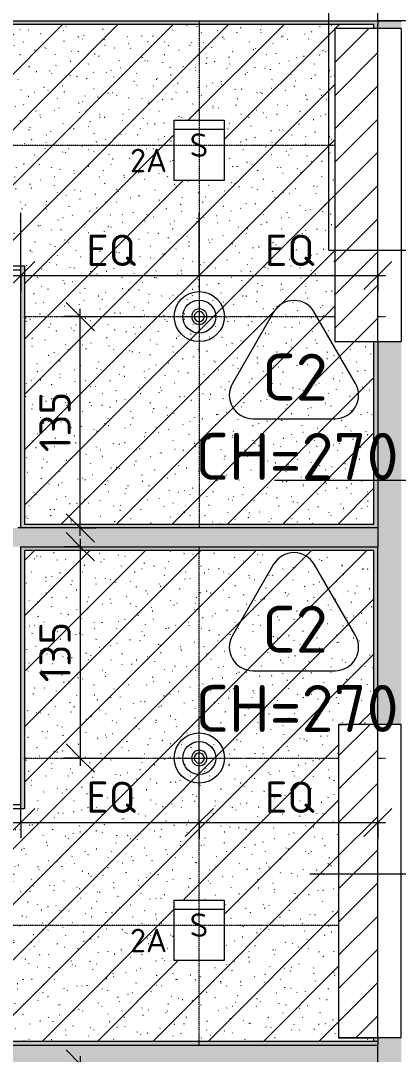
# Model space of a CAD drawing. Header units: centimetres. Extents: x -391356 to -382095, y -768 to 204275.
# Drawn here: x -384490 to -384249, y 201058 to 201718 of the extents above; entities that cross this region are included whole.
import ezdxf

# ---------------------------------------------------------------- set-up
doc = ezdxf.new("R2010")
doc.units = ezdxf.units.CM
doc.linetypes.add('隱藏 1_16_', pattern=[0.238125, 0.15875, -0.079375])
for name, color, linetype, lineweight in [('一般標註', 7, 'Continuous', 5), ('一般模型', 7, 'Continuous', 5), ('共用邊緣', 7, 'Continuous', 5), ('天花板', 7, 'Continuous', 5), ('天花板標籤', 7, 'Continuous', 5), ('尺寸', 7, 'Continuous', 5), ('尺寸-100', 7, 'Continuous', 5), ('房間標籤', 7, 'Continuous', 5), ('燈具', 7, 'Continuous', 5), ('牆', 7, 'Continuous', 5), ('窗', 7, 'Continuous', 5), ('線', 7, 'Continuous', 5), ('線-1', 7, '隱藏 1_16_', 5), ('表面樣式', 7, 'Continuous', 5)]:
    doc.layers.add(name, color=color, linetype=linetype, lineweight=lineweight)
for name, color, linetype, lineweight, true_color in [('塗層 2 _5_-1', 7, 'Continuous', 5, 0xaaaaaa), ('牆-1', 7, 'Continuous', 5, 0xe4e4e4), ('結構 _1_-1', 7, 'Continuous', 9, 0xaaaaaa), ('詳圖項目-3', 11, 'Continuous', 15, 0xffaaaa)]:
    doc.layers.add(name, color=color, linetype=linetype, lineweight=lineweight, true_color=true_color)
doc.styles.add('ISOCPEUR', font='isocpeur.ttf', dxfattribs={"height": 15})
doc.styles.add('ISOCPEUR_2', font='isocpeur.ttf', dxfattribs={"height": 30})
doc.styles.add('ISOCPEUR_4', font='isocpeur.ttf', dxfattribs={"height": 20})
doc.dimstyles.new('一般標註_小__1', dxfattribs={"dimscale": 30.48, "dimtxt": 19.919624, "dimasz": 0.590551, "dimexe": 0.328084, "dimexo": 0.0625, "dimgap": 0, "dimtad": 1, "dimdec": 1, "dimrnd": 0.1, "dimdsep": 46, "dimtxsty": 'ISOCPEUR_4', "dimblk1": 'OBLIQUE', "dimblk2": 'OBLIQUE', "dimsah": 1, "dimcen": 0.09, "dimdle": 0.164042, "dimazin": 0, "dimtfac": 1, "dimtdec": 4, "dimtix": 1, "dimtmove": 0, "dimatfit": 3, "dimfxl": 1.312336, "dimfxlon": 1, "dimtvp": 1, "dimtolj": 1, "dimtzin": 0, "dimarcsym": 2})
pattern_1 = [(45, (3618.322, 0), (-17.6776695, 17.6776695), []), (17, (3618.322, 0), (5.13787717, 15.6876454), [0.33528, -15.965, 0.33528, -8.865, -13.4]), (17, (3618.322, 0), (5.13787717, 15.6876454), [-25.5, 0.33528, -13.065]), (48, (3618.322, 0), (-3.6013999, 16.02622597), [0.33528, -15.865, 0.33528, -16.065, -13.2]), (48, (3618.322, 0), (-3.6013999, 16.02622597), [-32.6, 0.33528, -12.865]), (71, (3618.322, 0), (-9.4824996, 13.31248292), [0.33528, -15.665, 0.33528, -8.725, -13.1]), (71, (3618.322, 0), (-9.4824996, 13.31248292), [-25.06, 0.33528, -12.765])]

# ---------------------------------------------------------------- blocks, each defined once
blk = doc.blocks.new('通用窗 - DW7_H225xW200-2442709-二層天花平面圖')
at = {"layer": '窗'}
for p, q in [((-100, 7.5), (-100, -7.5)), ((100, -7.5), (100, 7.5)), ((100, -7.5), (-100, -7.5))]:
    blk.add_line(p, q, dxfattribs=at)
blk = doc.blocks.new('通用窗 - DW7_H225xW200-V64-二層天花平面圖')
at = {"layer": '窗'}
for p, q in [((-100, 7.5), (-100, -7.5)), ((100, 7.5), (-100, 7.5)), ((100, -7.5), (100, 7.5)), ((-99.85, -7.5), (-100, -7.5))]:
    blk.add_line(p, q, dxfattribs=at)
blk = doc.blocks.new('L3 圓形崁燈 - L3-2165587-二層天花平面圖')
at = {"layer": '燈具'}
for p, q in [((0, 10.5), (0, -10.5)), ((-10.5, 0), (10.5, 0))]:
    blk.add_line(p, q, dxfattribs=at)
for radius in [16, 10.5]:
    blk.add_circle((0, 0), radius, dxfattribs=at)
for radius, start, end in [(3.24, 360, 180), (3.24, 180, 360), (0.0237, 0, 180), (0.0237, 180, 0)]:
    blk.add_arc((0, 0), radius, start, end, dxfattribs=at)
blk = doc.blocks.new('窗簾盒標準 - 窗簾盒-4904054-二層天花平面圖')
at = {"layer": '一般模型'}
for p, q in [((-134, -25), (-134, -20)), ((-134, -20), (-133.85, -20)), ((-133.85, -25), (-134, -25))]:
    blk.add_line(p, q, dxfattribs=at)
blk = doc.blocks.new('窗簾盒標準 - 窗簾盒-V116-二層天花平面圖')
at = {"layer": '一般模型'}
for p, q in [((-134, -25), (-134, -20)), ((-134, -20), (-133.85, -20)), ((-133.85, -25), (-134, -25))]:
    blk.add_line(p, q, dxfattribs=at)
blk = doc.blocks.new('L3 圓形崁燈 - L3-2248710-二層天花平面圖')
at = {"layer": '燈具'}
for p, q in [((0, -10.5), (0, 10.5)), ((-10.5, 0), (10.5, 0))]:
    blk.add_line(p, q, dxfattribs=at)
for radius in [16, 10.5]:
    blk.add_circle((0, 0), radius, dxfattribs=at)
for radius, start, end in [(3.24, 360, 180), (3.24, 180, 360), (0.0237, 0, 180), (0.0237, 180, 0)]:
    blk.add_arc((0, 0), radius, start, end, dxfattribs=at)
blk = doc.blocks.new('TAG_Ceiling - 天花標籤_有標高程_-1160456-二層天花平面圖')
at = {"layer": '天花板標籤'}
for p, q in [((-0.1299, 0.68), (-0.3926, 0.225)), ((0.3926, 0.225), (0.1299, 0.68)), ((-0.2627, 0), (0.2627, 0))]:
    blk.add_line(p, q, dxfattribs=at)
for centre, start, end in [((0, 0.605), 30, 150), ((-0.2627, 0.15), 150, 270), ((0.2627, 0.15), 270, 30)]:
    blk.add_arc(centre, 0.15, start, end, dxfattribs=at)
blk = doc.blocks.new('DIMBLOCK286-二層天花平面圖')
at = {"layer": '尺寸-100'}
for p, q in [((-384490.48, 201555.36), (-384490.48, 201595.36)), ((-384376.48, 201555.36), (-384376.48, 201595.36)), ((-384490.48, 201555.36), (-384481.48, 201564.36)), ((-384376.48, 201555.36), (-384367.48, 201564.36)), ((-384490.48, 201555.36), (-384499.48, 201546.36)), ((-384495.48, 201555.36), (-384376.48, 201555.36)), ((-384490.48, 201555.36), (-384490.48, 201545.36)), ((-384376.48, 201555.36), (-384385.48, 201546.36)), ((-384376.48, 201555.36), (-384376.48, 201545.36))]:
    blk.add_line(p, q, dxfattribs=at)
at = {"layer": '尺寸-100', "color": 0, "insert": (-384448.62, 201581.49), "char_height": 20, "width": 36.315, "attachment_point": 1, "line_spacing_factor": 1.149209, "style": 'ISOCPEUR_4'}
blk.add_mtext('EQ', dxfattribs=at)
blk = doc.blocks.new('_Oblique')
at = {"color": 0, "linetype": 'ByBlock', "lineweight": -2}
blk.add_line((-0.5, -0.5), (0.5, 0.5), dxfattribs=at)
blk = doc.blocks.new('DIMBLOCK287-二層天花平面圖')
at = {"layer": '尺寸-100'}
for p, q in [((-384376.48, 201555.36), (-384376.48, 201595.36)), ((-384262.48, 201555.36), (-384262.48, 201595.36)), ((-384376.48, 201555.36), (-384367.48, 201564.36)), ((-384262.48, 201555.36), (-384253.48, 201564.36)), ((-384376.48, 201555.36), (-384385.48, 201546.36)), ((-384376.48, 201555.36), (-384257.48, 201555.36)), ((-384376.48, 201555.36), (-384376.48, 201545.36)), ((-384262.48, 201555.36), (-384271.48, 201546.36)), ((-384262.48, 201555.36), (-384262.48, 201545.36))]:
    blk.add_line(p, q, dxfattribs=at)
at = {"layer": '尺寸-100', "color": 0, "insert": (-384334.62, 201581.49), "char_height": 20, "width": 36.315, "attachment_point": 1, "line_spacing_factor": 1.149209, "style": 'ISOCPEUR_4'}
blk.add_mtext('EQ', dxfattribs=at)
blk = doc.blocks.new('DIMBLOCK288-二層天花平面圖')
at = {"layer": '尺寸-100'}
for p, q in [((-384452.41, 201529.14), (-384461.41, 201538.14)), ((-384452.41, 201389.16), (-384452.41, 201534.14)), ((-384452.41, 201529.14), (-384462.41, 201529.14)), ((-384452.41, 201529.14), (-384443.41, 201520.14)), ((-384452.41, 201529.14), (-384412.41, 201529.14)), ((-384452.41, 201394.16), (-384461.41, 201403.16)), ((-384452.41, 201394.16), (-384492.41, 201394.16)), ((-384452.41, 201394.16), (-384443.41, 201385.16)), ((-384452.41, 201394.16), (-384442.41, 201394.16))]:
    blk.add_line(p, q, dxfattribs=at)
at = {"layer": '尺寸-100', "color": 0, "insert": (-384478.54, 201442.5), "char_height": 20, "width": 45.9684, "attachment_point": 1, "rotation": 90, "line_spacing_factor": 1.149209, "style": 'ISOCPEUR_4'}
blk.add_mtext('135', dxfattribs=at)
blk = doc.blocks.new('DIMBLOCK289-二層天花平面圖')
at = {"layer": '尺寸-100'}
for p, q in [((-384490.48, 201206.01), (-384490.48, 201246.01)), ((-384376.48, 201206.01), (-384376.48, 201246.01)), ((-384490.48, 201206.01), (-384481.48, 201215.01)), ((-384376.48, 201206.01), (-384367.48, 201215.01)), ((-384490.48, 201206.01), (-384499.48, 201197.01)), ((-384495.48, 201206.01), (-384376.48, 201206.01)), ((-384490.48, 201206.01), (-384490.48, 201196.01)), ((-384376.48, 201206.01), (-384385.48, 201197.01)), ((-384376.48, 201206.01), (-384376.48, 201196.01))]:
    blk.add_line(p, q, dxfattribs=at)
at = {"layer": '尺寸-100', "color": 0, "insert": (-384448.62, 201232.14), "char_height": 20, "width": 36.315, "attachment_point": 1, "line_spacing_factor": 1.149209, "style": 'ISOCPEUR_4'}
blk.add_mtext('EQ', dxfattribs=at)
blk = doc.blocks.new('DIMBLOCK290-二層天花平面圖')
at = {"layer": '尺寸-100'}
for p, q in [((-384376.48, 201206.01), (-384376.48, 201246.01)), ((-384262.48, 201206.01), (-384262.48, 201246.01)), ((-384376.48, 201206.01), (-384367.48, 201215.01)), ((-384262.48, 201206.01), (-384253.48, 201215.01)), ((-384376.48, 201206.01), (-384385.48, 201197.01)), ((-384376.48, 201206.01), (-384257.48, 201206.01)), ((-384376.48, 201206.01), (-384376.48, 201196.01)), ((-384262.48, 201206.01), (-384271.48, 201197.01)), ((-384262.48, 201206.01), (-384262.48, 201196.01))]:
    blk.add_line(p, q, dxfattribs=at)
at = {"layer": '尺寸-100', "color": 0, "insert": (-384334.62, 201232.14), "char_height": 20, "width": 36.315, "attachment_point": 1, "line_spacing_factor": 1.149209, "style": 'ISOCPEUR_4'}
blk.add_mtext('EQ', dxfattribs=at)
blk = doc.blocks.new('DIMBLOCK291-二層天花平面圖')
at = {"layer": '尺寸-100'}
for p, q in [((-384452.41, 201382.16), (-384461.41, 201391.16)), ((-384452.41, 201387.16), (-384452.41, 201242.18)), ((-384452.41, 201382.16), (-384462.41, 201382.16)), ((-384452.41, 201382.16), (-384443.41, 201373.16)), ((-384452.41, 201382.16), (-384412.41, 201382.16)), ((-384452.41, 201247.18), (-384461.41, 201256.18)), ((-384452.41, 201247.18), (-384462.41, 201247.18)), ((-384452.41, 201247.18), (-384443.41, 201238.18)), ((-384452.41, 201247.18), (-384412.41, 201247.18))]:
    blk.add_line(p, q, dxfattribs=at)
at = {"layer": '尺寸-100', "color": 0, "insert": (-384478.54, 201295.52), "char_height": 20, "width": 45.9684, "attachment_point": 1, "rotation": 90, "line_spacing_factor": 1.149209, "style": 'ISOCPEUR_4'}
blk.add_mtext('135', dxfattribs=at)
blk = doc.blocks.new('DIMBLOCK294-二層天花平面圖')
at = {"layer": '尺寸-100'}
for p, q in [((-384452.41, 201051.7), (-384461.41, 201060.7)), ((-384452.41, 201056.7), (-384452.41, 200911.71)), ((-384452.41, 201051.7), (-384462.41, 201051.7)), ((-384452.41, 201051.7), (-384443.41, 201042.7)), ((-384452.41, 201051.7), (-384412.41, 201051.7)), ((-384452.41, 200916.71), (-384461.41, 200925.71)), ((-384452.41, 200916.71), (-384462.41, 200916.71)), ((-384452.41, 200916.71), (-384443.41, 200907.71)), ((-384452.41, 200916.71), (-384412.41, 200916.71))]:
    blk.add_line(p, q, dxfattribs=at)
at = {"layer": '尺寸-100', "color": 0, "insert": (-384478.54, 200965.05), "char_height": 20, "width": 45.9684, "attachment_point": 1, "rotation": 90, "line_spacing_factor": 1.149209, "style": 'ISOCPEUR_4'}
blk.add_mtext('135', dxfattribs=at)

msp = doc.modelspace()

# ---------------------------------------------------------------- hatches: boundary and pattern name
at = {"layer": '牆-1'}
for points in [[(-384281.56, 201715.66), (-384262.48, 201715.66), (-384262.48, 201718.16), (-384720.49, 201718.16), (-384720.49, 201715.66), (-384281.7, 201715.66)], [(-384488.38, 201396.66), (-384487.98, 201396.66), (-384487.98, 201561.62), (-384490.48, 201561.62), (-384490.48, 201396.66), (-384488.41, 201396.66)], [(-384661.87, 201382.16), (-384262.48, 201382.16), (-384262.48, 201394.16), (-384662.48, 201394.16), (-384662.48, 201382.16)], [(-384486.33, 201394.16), (-384264.98, 201394.16), (-384264.98, 201396.66), (-384490.48, 201396.66), (-384490.48, 201394.16)], [(-384488.38, 201379.66), (-384264.98, 201379.66), (-384264.98, 201382.16), (-384490.48, 201382.16), (-384490.48, 201379.66), (-384488.41, 201379.66)], [(-384487.98, 201214.7), (-384487.98, 201379.66), (-384490.48, 201379.66), (-384490.48, 201214.7)], [(-384262.48, 201063.7), (-384262.48, 201066.2), (-384770.48, 201066.2), (-384770.48, 201063.7), (-384268.51, 201063.7)], [(-384770.48, 201051.7), (-384262.48, 201051.7), (-384262.48, 201063.7), (-384770.48, 201063.7), (-384770.48, 201054.6)]]:
    msp.add_hatch(color=256, dxfattribs=at).paths.add_polyline_path(points)
h = msp.add_hatch(color=256, dxfattribs=at)
h.paths.add_polyline_path([(-384262.48, 201394.16), (-384262.48, 201513.16), (-384264.98, 201513.16), (-384264.98, 201394.16)])
h.paths.add_polyline_path([(-384264.98, 201713.16), (-384262.48, 201713.16), (-384262.48, 201715.66), (-384264.98, 201715.66)])
h = msp.add_hatch(color=256, dxfattribs=at)
h.paths.add_polyline_path([(-384247.48, 200808.16), (-384247.48, 200813.16), (-384262.48, 200813.16), (-384262.48, 200808.16), (-384254.98, 200808.16)])
h.paths.add_polyline_path([(-384262.48, 201013.16), (-384247.48, 201013.16), (-384247.48, 201068.7), (-384262.48, 201068.7), (-384262.48, 201015.66)])
h.paths.add_polyline_path([(-384262.48, 201268.7), (-384247.48, 201268.7), (-384247.48, 201513.16), (-384262.48, 201513.16), (-384262.48, 201348.55)])
h.paths.add_polyline_path([(-384247.48, 201713.16), (-384247.48, 201718.16), (-384262.48, 201718.16), (-384262.48, 201713.16), (-384249.48, 201713.16)])
h = msp.add_hatch(color=256, dxfattribs=at)
h.paths.add_polyline_path([(-384263.73, 201066.2), (-384262.48, 201066.2), (-384262.48, 201068.7), (-384264.98, 201068.7), (-384264.98, 201066.2)])
h.paths.add_polyline_path([(-384263.73, 201268.7), (-384262.48, 201268.7), (-384262.48, 201382.16), (-384264.98, 201382.16), (-384264.98, 201268.7)])
at = {"layer": '表面樣式'}
h = msp.add_hatch(dxfattribs=at)
h.set_pattern_fill('FP_3', color=256, style=0, pattern_type=2)
h.set_pattern_definition(pattern_1)
h.paths.add_polyline_path([(-384316.92, 201396.66), (-384264.98, 201396.66), (-384264.98, 201513.16), (-384289.98, 201513.16), (-384289.98, 201713.16), (-384289.14, 201713.32), (-384284.98, 201713.32), (-384284.98, 201713.16), (-384264.98, 201713.16), (-384264.98, 201715.66), (-384717.99, 201715.66), (-384717.99, 201679.12), (-384767.98, 201679.12), (-384767.89, 201561.62), (-384487.98, 201561.62), (-384487.98, 201396.66), (-384413.73, 201396.66)])
h.paths.add_polyline_path([(-384376.46, 201524.23), (-384377.73, 201524.39), (-384378.92, 201524.89), (-384379.94, 201525.67), (-384380.72, 201526.69), (-384381.21, 201527.87), (-384381.38, 201529.14), (-384381.21, 201530.42), (-384380.72, 201531.6), (-384379.94, 201532.62), (-384378.92, 201533.4), (-384377.73, 201533.89), (-384376.46, 201534.06), (-384375.19, 201533.89), (-384374, 201533.4), (-384372.99, 201532.62), (-384372.2, 201531.6), (-384371.71, 201530.42), (-384371.55, 201529.14), (-384371.71, 201527.87), (-384372.2, 201526.69), (-384372.99, 201525.67), (-384374, 201524.89), (-384375.19, 201524.39)])
h.paths.add_polyline_path([(-384392.48, 201615.99), (-384392.48, 201654.52), (-384360.48, 201654.52), (-384360.48, 201615.99), (-384391.69, 201615.99)])
h.paths.add_polyline_path([(-384610.48, 201622.64), (-384611.32, 201622.67), (-384612.99, 201622.84), (-384615.82, 201623.56), (-384618.12, 201624.58), (-384619.89, 201625.7), (-384620.87, 201626.48), (-384622.65, 201628.25), (-384623.9, 201629.93), (-384624.54, 201631.01), (-384625.27, 201632.52), (-384626.08, 201635.17), (-384626.35, 201636.65), (-384626.47, 201639.14), (-384626.22, 201641.56), (-384625.82, 201643.19), (-384625.27, 201644.77), (-384623.9, 201647.36), (-384622.65, 201649.03), (-384622.09, 201649.66), (-384619.89, 201651.59), (-384617.75, 201652.9), (-384615.82, 201653.73), (-384614.62, 201654.1), (-384612.99, 201654.45), (-384610.48, 201654.64), (-384609.65, 201654.62), (-384607.35, 201654.31), (-384605.14, 201653.73), (-384602.85, 201652.7), (-384601.08, 201651.59), (-384600.09, 201650.81), (-384598.32, 201649.03), (-384597.06, 201647.36), (-384596.42, 201646.28), (-384595.7, 201644.77), (-384594.89, 201642.12), (-384594.61, 201640.64), (-384594.5, 201638.15), (-384594.75, 201635.73), (-384595.14, 201634.1), (-384595.7, 201632.52), (-384597.06, 201629.93), (-384598.32, 201628.25), (-384599.51, 201627.03), (-384601.08, 201625.7), (-384603.22, 201624.39), (-384605.14, 201623.56), (-384607.35, 201622.98), (-384607.98, 201622.84), (-384609.65, 201622.67)])
h.paths.add_polyline_path([(-384687.96, 201633.73), (-384689.23, 201633.89), (-384690.42, 201634.39), (-384691.44, 201635.17), (-384692.22, 201636.19), (-384692.71, 201637.37), (-384692.88, 201638.64), (-384692.71, 201639.92), (-384692.05, 201641.31), (-384691.44, 201642.12), (-384690.42, 201642.9), (-384689.23, 201643.39), (-384687.96, 201643.56), (-384686.69, 201643.39), (-384685.5, 201642.9), (-384684.49, 201642.12), (-384683.7, 201641.1), (-384683.21, 201639.92), (-384683.05, 201638.64), (-384683.21, 201637.37), (-384683.7, 201636.19), (-384684.49, 201635.17), (-384685.5, 201634.39), (-384686.69, 201633.89)])
h.paths.add_polyline_path([(-384532.96, 201633.73), (-384534.23, 201633.89), (-384535.42, 201634.39), (-384536.43, 201635.17), (-384537.22, 201636.19), (-384537.71, 201637.37), (-384537.87, 201638.64), (-384537.71, 201639.92), (-384537.22, 201641.1), (-384536.43, 201642.12), (-384535.42, 201642.9), (-384534.23, 201643.39), (-384532.96, 201643.56), (-384531.69, 201643.39), (-384530.5, 201642.9), (-384529.48, 201642.12), (-384528.7, 201641.1), (-384528.21, 201639.92), (-384528.04, 201638.64), (-384528.21, 201637.37), (-384528.7, 201636.19), (-384529.48, 201635.17), (-384530.5, 201634.39), (-384531.69, 201633.89)])
h.paths.add_polyline_path([(-384770.48, 201691.62), (-384730.49, 201691.62), (-384730.49, 201718.16), (-384770.48, 201718.16), (-384770.48, 201706.16)])
h = msp.add_hatch(dxfattribs=at)
h.set_pattern_fill('FP_3', color=256, style=0, pattern_type=2)
h.set_pattern_definition(pattern_1)
h.paths.add_polyline_path([(-384767.79, 201066.2), (-384264.98, 201066.2), (-384264.98, 201068.54), (-384287.48, 201068.54), (-384287.48, 201268.54), (-384264.98, 201268.54), (-384264.98, 201379.66), (-384487.98, 201379.66), (-384487.98, 201214.7), (-384767.98, 201214.7), (-384767.91, 201066.2), (-384767.85, 201066.2)])
h.paths.add_polyline_path([(-384392.48, 201117.8), (-384392.48, 201156.33), (-384360.48, 201156.33), (-384360.48, 201117.8)])
h.paths.add_polyline_path([(-384610.48, 201124.45), (-384611.32, 201124.47), (-384612.99, 201124.65), (-384615.82, 201125.37), (-384618.12, 201126.39), (-384620.07, 201127.64), (-384620.87, 201128.28), (-384622.65, 201130.06), (-384624.17, 201132.18), (-384624.94, 201133.64), (-384625.27, 201134.33), (-384626.08, 201136.97), (-384626.35, 201138.36), (-384626.48, 201140.87), (-384626.22, 201143.37), (-384625.68, 201145.39), (-384624.86, 201147.42), (-384623.9, 201149.16), (-384622.65, 201150.84), (-384622.09, 201151.46), (-384619.89, 201153.39), (-384617.75, 201154.71), (-384615.82, 201155.53), (-384614.62, 201155.9), (-384612.99, 201156.25), (-384610.48, 201156.45), (-384609.65, 201156.43), (-384607.35, 201156.12), (-384605.14, 201155.53), (-384602.85, 201154.51), (-384601.08, 201153.39), (-384599.96, 201152.49), (-384598.17, 201150.65), (-384596.8, 201148.72), (-384596.03, 201147.26), (-384595.7, 201146.57), (-384594.89, 201143.93), (-384594.62, 201142.54), (-384594.49, 201140.03), (-384594.75, 201137.53), (-384595.28, 201135.51), (-384596.07, 201133.55), (-384597.06, 201131.74), (-384598.32, 201130.06), (-384598.88, 201129.44), (-384601.08, 201127.51), (-384603.22, 201126.19), (-384605.14, 201125.37), (-384607.35, 201124.78), (-384607.98, 201124.65), (-384609.65, 201124.47)])
h.paths.add_polyline_path([(-384532.96, 201135.53), (-384534.23, 201135.7), (-384535.42, 201136.19), (-384536.43, 201136.97), (-384537.22, 201137.99), (-384537.71, 201139.18), (-384537.87, 201140.45), (-384537.71, 201141.72), (-384537.22, 201142.91), (-384536.43, 201143.93), (-384535.42, 201144.71), (-384534.23, 201145.2), (-384532.96, 201145.37), (-384531.69, 201145.2), (-384530.5, 201144.71), (-384529.48, 201143.93), (-384528.7, 201142.91), (-384528.21, 201141.72), (-384528.04, 201140.45), (-384528.21, 201139.18), (-384528.7, 201137.99), (-384529.48, 201136.97), (-384530.5, 201136.19), (-384531.69, 201135.7)])
h.paths.add_polyline_path([(-384687.96, 201135.53), (-384689.23, 201135.7), (-384690.42, 201136.19), (-384691.44, 201136.97), (-384692.22, 201137.99), (-384692.71, 201139.18), (-384692.88, 201140.45), (-384692.71, 201141.72), (-384692.05, 201143.12), (-384691.44, 201143.93), (-384690.42, 201144.71), (-384689.23, 201145.2), (-384687.96, 201145.37), (-384686.69, 201145.2), (-384685.5, 201144.71), (-384684.49, 201143.93), (-384683.7, 201142.91), (-384683.21, 201141.72), (-384683.05, 201140.45), (-384683.21, 201139.18), (-384683.7, 201137.99), (-384684.49, 201136.97), (-384685.5, 201136.19), (-384686.69, 201135.7)])
h.paths.add_polyline_path([(-384376.46, 201242.27), (-384377.73, 201242.43), (-384378.92, 201242.93), (-384379.94, 201243.71), (-384380.72, 201244.73), (-384381.21, 201245.91), (-384381.38, 201247.18), (-384381.21, 201248.46), (-384380.72, 201249.64), (-384379.94, 201250.66), (-384378.92, 201251.44), (-384377.73, 201251.93), (-384376.46, 201252.1), (-384375.19, 201251.93), (-384374, 201251.44), (-384372.99, 201250.66), (-384372.2, 201249.64), (-384371.71, 201248.46), (-384371.55, 201247.18), (-384371.71, 201245.91), (-384372.2, 201244.73), (-384372.99, 201243.71), (-384374, 201242.93), (-384375.19, 201242.43)])
at = {"layer": '詳圖項目-3'}
h = msp.add_hatch(dxfattribs=at)
h.set_pattern_fill('FP_25', color=256, style=0, pattern_type=2)
h.set_pattern_definition([(45, (3618.322, 0), (-10.6066017, 10.6066017), [])])
h.paths.add_polyline_path([(-384287.48, 200813.01), (-384262.48, 200813.01), (-384262.48, 201013.16), (-384287.48, 201013.16), (-384287.48, 200813.16)])
h.paths.add_polyline_path([(-384262.48, 201068.7), (-384262.48, 201268.54), (-384287.48, 201268.54), (-384287.48, 201068.7), (-384263.73, 201068.7)])
h.paths.add_polyline_path([(-384289.98, 201513.16), (-384262.48, 201513.16), (-384262.5, 201713.16), (-384289.98, 201713.16), (-384289.98, 201513.32)])

# ---------------------------------------------------------------- linework, layer by layer
at = {"layer": '一般標註'}
for p, q in [((-384392.48, 201638.64), (-384392.48, 201654.52)), ((-384392.48, 201654.52), (-384360.48, 201654.52)), ((-384360.48, 201648.64), (-384392.48, 201648.64)), ((-384360.48, 201654.52), (-384360.48, 201638.64)), ((-384392.48, 201615.99), (-384392.48, 201638.64)), ((-384360.48, 201638.64), (-384360.48, 201615.99)), ((-384360.48, 201615.99), (-384392.48, 201615.99)), ((-384392.48, 201140.45), (-384392.48, 201156.33)), ((-384392.48, 201156.33), (-384360.48, 201156.33)), ((-384360.48, 201156.33), (-384360.48, 201140.45)), ((-384360.48, 201150.45), (-384392.48, 201150.45)), ((-384392.48, 201117.8), (-384392.48, 201140.45)), ((-384360.48, 201140.45), (-384360.48, 201117.8)), ((-384360.48, 201117.8), (-384392.48, 201117.8))]:
    msp.add_line(p, q, dxfattribs=at)
at = {"layer": '共用邊緣'}
for p, q in [((-384262.48, 201718.16), (-384262.48, 201715.66)), ((-384262.48, 201268.7), (-384262.48, 201382.16)), ((-384262.48, 201068.7), (-384262.48, 201063.7))]:
    msp.add_line(p, q, dxfattribs=at)
at = {"layer": '塗層 2 _5_-1'}
for p, q in [((-384262.48, 201718.16), (-384262.48, 201718.16)), ((-384490.48, 201559.12), (-384490.48, 201559.12))]:
    msp.add_line(p, q, dxfattribs=at)
at = {"layer": '天花板'}
for p, q in [((-384287.48, 201068.7), (-384287.48, 201068.54)), ((-384287.48, 201068.54), (-384264.98, 201068.54))]:
    msp.add_line(p, q, dxfattribs=at)
for centre, start, end in [((-384376.46, 201529.14), 0, 180), ((-384376.46, 201529.14), 180, 0), ((-384376.46, 201247.18), 0, 180), ((-384376.46, 201247.18), 180, 0)]:
    msp.add_arc(centre, 4.92, start, end, dxfattribs=at)
at = {"layer": '房間標籤'}
for p, q in [((-384294.01, 201789.25), (-384294.01, 201571.67)), ((-384294.01, 201571.67), (-384048.14, 201571.67)), ((-384328.45, 201424.58), (-384048.14, 201424.58)), ((-384305.93, 201173.2), (-384048.14, 201173.2))]:
    msp.add_line(p, q, dxfattribs=at)
at = {"layer": '牆'}
msp.add_line((-384264.98, 201268.7), (-384264.98, 201268.54), dxfattribs=at)
at = {"layer": '結構 _1_-1'}
for p, q in [((-384262.48, 201718.16), (-384262.48, 201730.16)), ((-384720.49, 201718.16), (-384247.48, 201718.16)), ((-384264.98, 201715.66), (-384717.99, 201715.66)), ((-384264.98, 201713.16), (-384264.98, 201715.66)), ((-384237.48, 201718.16), (-384262.48, 201718.16)), ((-384262.48, 201713.16), (-384262.48, 201715.66)), ((-384510.48, 201561.62), (-384487.98, 201561.62)), ((-384510.48, 201559.12), (-384490.48, 201559.12)), ((-384490.48, 201394.16), (-384490.48, 201559.12)), ((-384487.98, 201561.62), (-384487.98, 201396.66)), ((-384264.98, 201396.66), (-384264.98, 201513.16)), ((-384262.48, 201513.16), (-384262.48, 201382.16)), ((-384262.48, 201394.16), (-384490.48, 201394.16)), ((-384487.98, 201396.66), (-384264.98, 201396.66)), ((-384490.48, 201382.16), (-384262.48, 201382.16)), ((-384490.48, 201217.2), (-384490.48, 201382.16)), ((-384264.98, 201379.66), (-384487.98, 201379.66)), ((-384487.98, 201379.66), (-384487.98, 201214.7)), ((-384264.98, 201268.7), (-384264.98, 201379.66)), ((-384262.48, 201268.7), (-384264.98, 201268.7)), ((-384490.48, 201217.2), (-384510.48, 201217.2)), ((-384487.98, 201214.7), (-384510.48, 201214.7)), ((-384264.98, 201066.2), (-384264.98, 201068.7)), ((-384770.48, 201063.7), (-384262.48, 201063.7)), ((-384262.48, 201066.2), (-384767.98, 201066.2)), ((-384262.48, 201015.66), (-384262.48, 201063.7))]:
    msp.add_line(p, q, dxfattribs=at)
at = {"layer": '線'}
for p, q in [((-384262.48, 201713.16), (-384289.98, 201713.16)), ((-384289.98, 201713.16), (-384289.98, 201513.16)), ((-384262.48, 201513.16), (-384262.48, 201713.16)), ((-384289.98, 201513.16), (-384262.48, 201513.16)), ((-384262.48, 201268.54), (-384287.48, 201268.54)), ((-384287.48, 201268.54), (-384287.48, 201068.7)), ((-384262.48, 201068.7), (-384262.48, 201268.54)), ((-384287.48, 201068.7), (-384262.48, 201068.7))]:
    msp.add_line(p, q, dxfattribs=at)
at = {"layer": '線-1'}
for p, q in [((-384376.48, 201718.16), (-384376.48, 201394.16)), ((-384767.98, 201638.64), (-384289.98, 201638.64)), ((-384488.48, 201529.14), (-384289.98, 201529.14)), ((-384262.48, 201529.14), (-384257.48, 201529.14)), ((-384376.48, 201063.7), (-384376.48, 201382.16)), ((-384488.48, 201247.18), (-384287.48, 201247.18)), ((-384262.48, 201247.18), (-384257.48, 201247.18)), ((-384767.98, 201140.45), (-384287.48, 201140.45))]:
    msp.add_line(p, q, dxfattribs=at)

# ---------------------------------------------------------------- block references
at = {"layer": '一般模型', "rotation": 270.0000000000002}
for name, p in [('窗簾盒標準 - 窗簾盒-4904054-二層天花平面圖', (-384264.98, 201579.32)), ('窗簾盒標準 - 窗簾盒-V116-二層天花平面圖', (-384262.48, 201134.7))]:
    msp.add_blockref(name, p, dxfattribs=at)
at = {"layer": '天花板標籤', "xscale": 99.99999999999993, "yscale": 99.99999999999993, "zscale": 99.99999999999993}
for p in [(-384316.02, 201463.94), (-384316.02, 201302.94)]:
    msp.add_blockref('TAG_Ceiling - 天花標籤_有標高程_-1160456-二層天花平面圖', p, dxfattribs=at)
at = {"layer": '燈具'}
for name, p in [('L3 圓形崁燈 - L3-2165587-二層天花平面圖', (-384376.46, 201529.14)), ('L3 圓形崁燈 - L3-2248710-二層天花平面圖', (-384376.46, 201247.18))]:
    msp.add_blockref(name, p, dxfattribs=at)
at = {"layer": '窗'}
for name, p, rotation in [('通用窗 - DW7_H225xW200-2442709-二層天花平面圖', (-384254.98, 201613.16), 89.99999999999993), ('通用窗 - DW7_H225xW200-V64-二層天花平面圖', (-384254.98, 201168.7), 269.9999999999999)]:
    msp.add_blockref(name, p, dxfattribs=dict(at, rotation=rotation))

# ---------------------------------------------------------------- texts
at = {"layer": '一般標註', "char_height": 15, "attachment_point": 1, "style": 'ISOCPEUR'}
for s, insert, width in [('\\fISOCPEUR|b0|i0|c136|p34|;S', (-384382.6, 201646.19), 14.4304), ('2A', (-384420.71, 201636.36), 28.8607), ('\\fISOCPEUR|b0|i0|c136|p34|;S', (-384382.6, 201147.99), 14.4304), ('2A', (-384420.71, 201138.16), 28.8607)]:
    msp.add_mtext(s, dxfattribs=dict(at, insert=insert, width=width))
at = {"layer": '天花板標籤', "char_height": 30, "attachment_point": 1, "style": 'ISOCPEUR_2'}
for s, insert, width in [('C2', (-384336.43, 201505.48), 49.7046), ('CH=270', (-384379.08, 201454.87), 153.1223), ('C2', (-384336.43, 201344.48), 49.7046), ('CH=270', (-384379.08, 201293.87), 153.1223)]:
    msp.add_mtext(s, dxfattribs=dict(at, insert=insert, width=width))

# ---------------------------------------------------------------- dimensions: what is measured, and where the dimension line sits
at = {"layer": '尺寸'}
for base, p1, p2, picture, middle in [((-384376.48, 201555.36), (-384490.48, 201595.36), (-384376.48, 201595.36), 'DIMBLOCK286-二層天花平面圖', (-384433.48, 201565.36)), ((-384262.48, 201555.36), (-384376.48, 201595.36), (-384262.48, 201595.36), 'DIMBLOCK287-二層天花平面圖', (-384319.48, 201565.36)), ((-384376.48, 201206.01), (-384490.48, 201246.01), (-384376.48, 201246.01), 'DIMBLOCK289-二層天花平面圖', (-384433.48, 201216.01)), ((-384262.48, 201206.01), (-384376.48, 201246.01), (-384262.48, 201246.01), 'DIMBLOCK290-二層天花平面圖', (-384319.48, 201216.01))]:
    dim = msp.add_linear_dim(base=base, p1=p1, p2=p2, text='EQ', dimstyle='一般標註_小__1', override={"dimpost": '<>', "dimfxl": 114}, dxfattribs=at)
    dim.commit()
    dim.dimension.update_dxf_attribs({"geometry": picture, "text_midpoint": middle})
for base, p1, p2, override, picture, middle in [((-384452.41, 201529.14), (-384492.41, 201394.16), (-384412.41, 201529.14), {"dimpost": '<>', "dimfxl": 156.906405}, 'DIMBLOCK288-二層天花平面圖', (-384462.41, 201461.65)), ((-384452.41, 201247.18), (-384412.41, 201382.16), (-384412.41, 201247.18), {"dimpost": '<>', "dimfxl": 134.980073}, 'DIMBLOCK291-二層天花平面圖', (-384462.41, 201314.67)), ((-384452.41, 200916.71), (-384412.41, 201051.7), (-384412.41, 200916.71), {"dimpost": '<>', "dimfxl": 134.982925}, 'DIMBLOCK294-二層天花平面圖', (-384462.41, 200984.21))]:
    dim = msp.add_linear_dim(base=base, p1=p1, p2=p2, angle=90, dimstyle='一般標註_小__1', override=override, dxfattribs=at)
    dim.commit()
    dim.dimension.update_dxf_attribs({"geometry": picture, "text_midpoint": middle})

doc.saveas('drawing.dxf')
